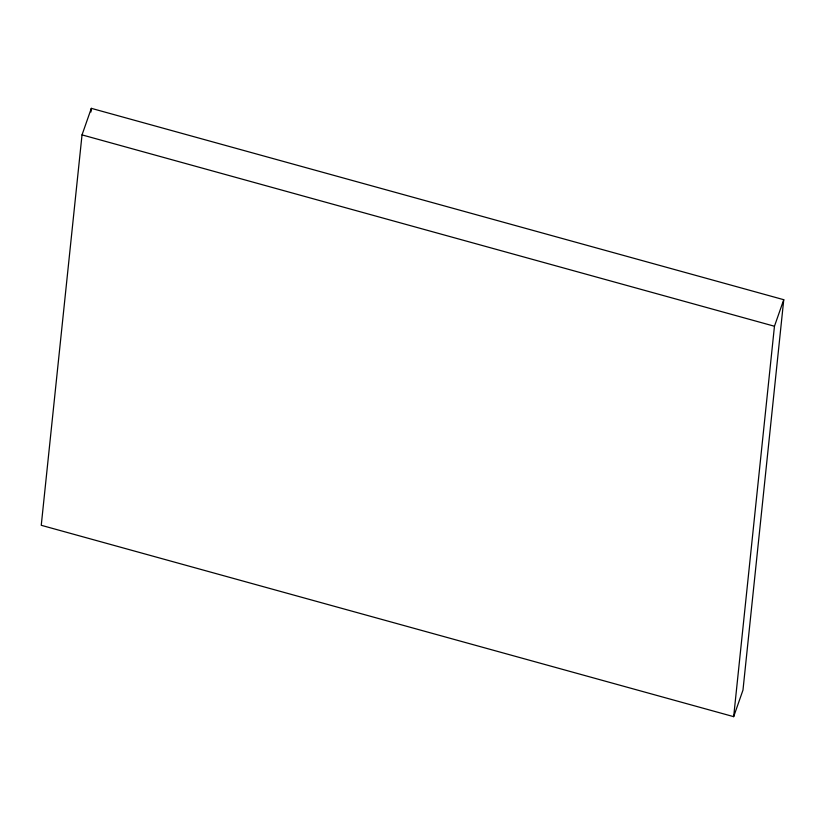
<?xml version="1.0" encoding="UTF-8"?>
<svg xmlns="http://www.w3.org/2000/svg" width="825" height="825" viewBox="0 0 825 825"><rect width="100%" height="100%" fill="white"/><g stroke="black" fill="none" stroke-linecap="round" stroke-linejoin="round"><path stroke-width="1.24" d="M82.026 134.888L41.25 525.298L733.673 716.657L742.974 690.113L783.75 299.702L91.328 108.343L82.026 134.888L774.458 326.246L733.673 716.657M90.946 112.004L91.328 108.343M774.458 326.246L783.75 299.702"/></g></svg>
